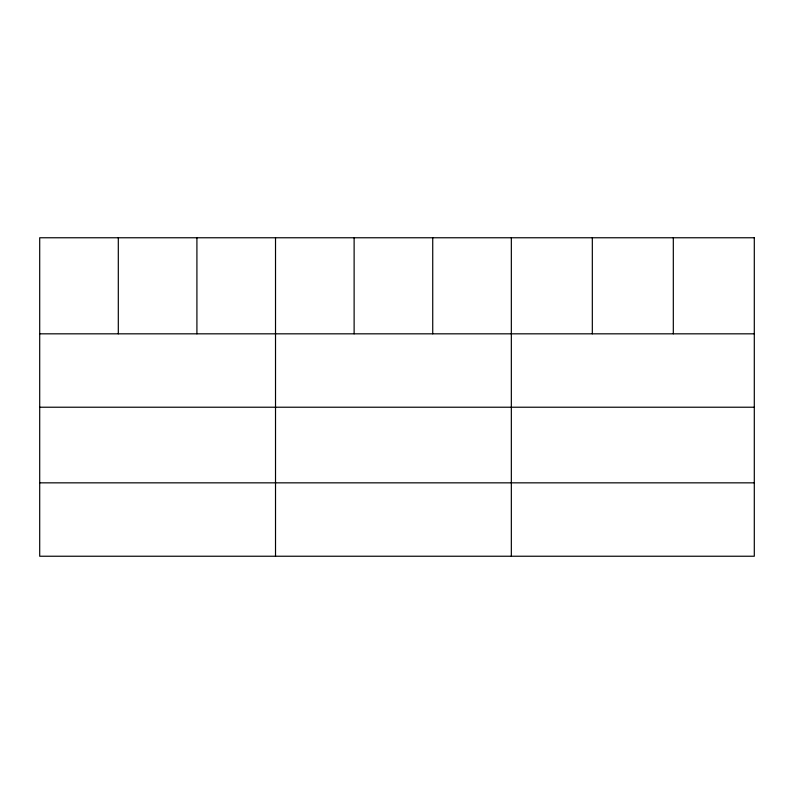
<?xml version="1.0" encoding="UTF-8"?>
<svg xmlns="http://www.w3.org/2000/svg" width="794" height="794" viewBox="0 0 794 794"><rect width="100%" height="100%" fill="white"/><g stroke="black" fill="none" stroke-linecap="round" stroke-linejoin="round"><path stroke-width="1.19" d="M39.7 333.827L754.3 333.827M39.7 407.223L754.3 407.223M39.7 482.841L754.3 482.841M673.312 237.763L673.312 333.827M592.324 237.763L592.324 333.827M511.336 237.763L511.336 556.237M432.73 237.763L432.73 333.827M354.124 237.763L354.124 333.827M275.518 237.763L275.518 556.237M196.912 237.763L196.912 333.827M118.306 237.763L118.306 333.827M754.3 237.763L39.7 237.763L39.7 556.237L754.3 556.237L754.3 237.763"/></g></svg>
